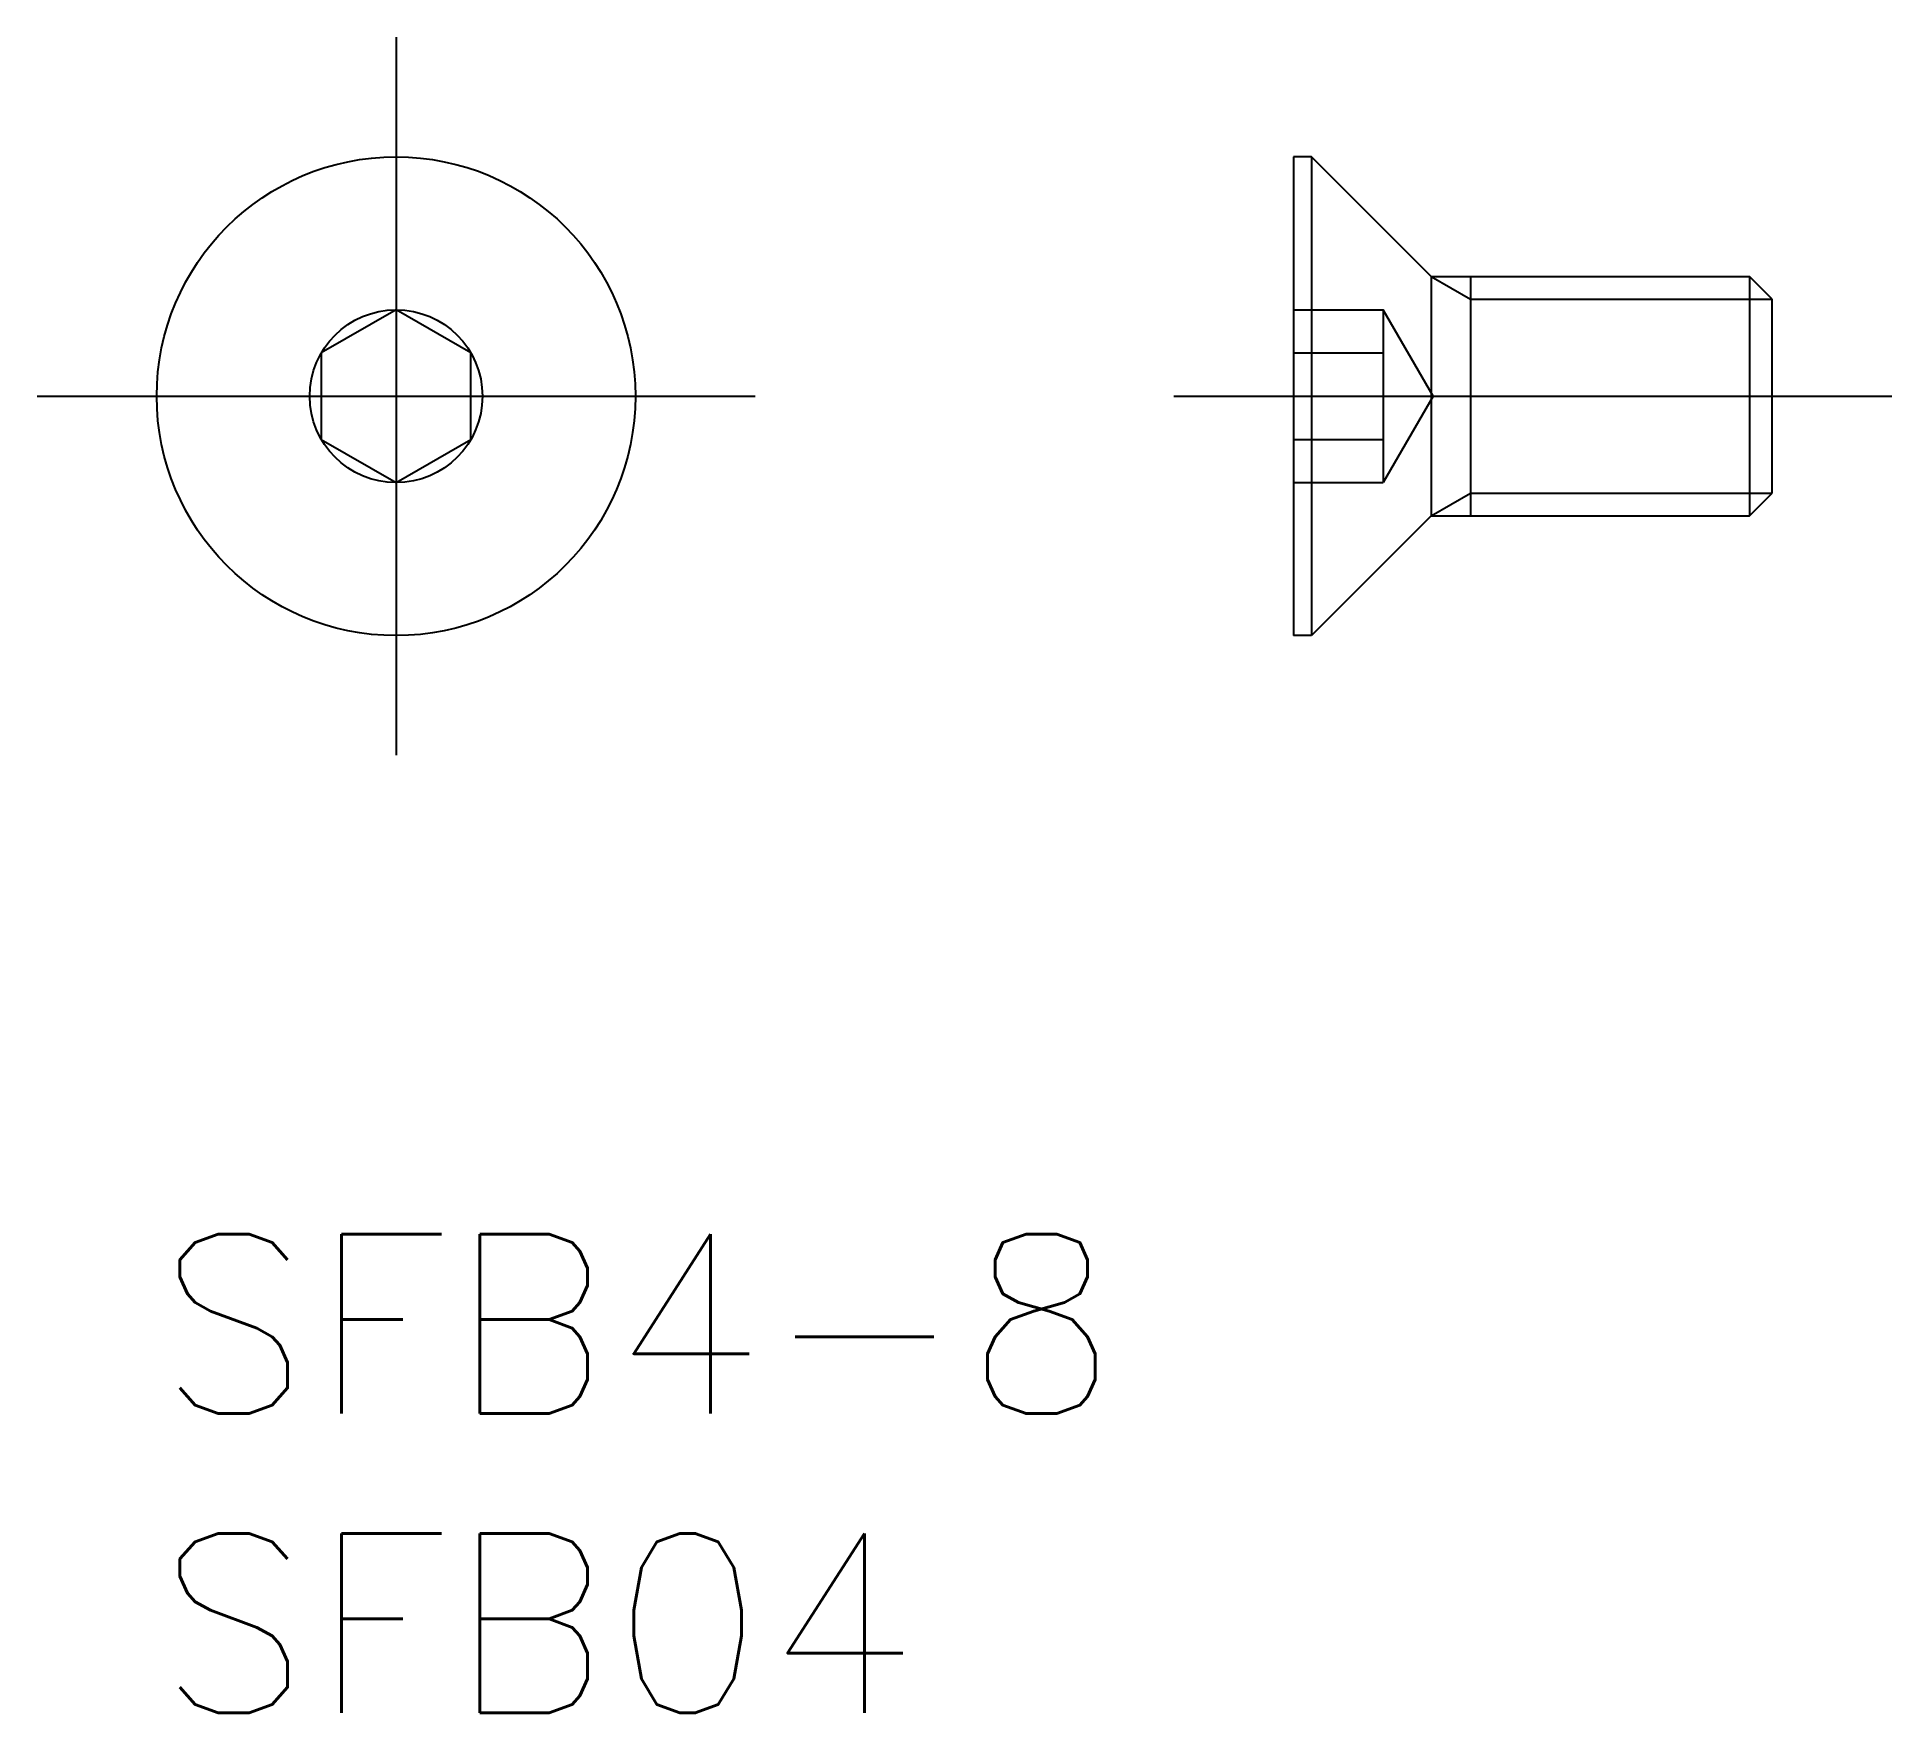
# Model space of a CAD drawing. Extents: x -2 to 29, y -8 to 20.
import ezdxf

# ---------------------------------------------------------------- set-up
doc = ezdxf.new("R2010")
doc.units = 0
doc.header["$LTSCALE"] = 0.5
doc.linetypes.add('CENTER', pattern=[50.8, 31.75, -6.35, 6.35, -6.35])
doc.linetypes.add('DASHED', pattern=[19.05, 12.7, -6.35])
for name, color, linetype in [('MSM_CENTER', 1, 'CENTER'), ('MSM_CONTINUOUS', 7, 'CONTINUOUS'), ('MSM_DASHED', 4, 'DASHED'), ('MSM_NARROW', 5, 'CONTINUOUS'), ('MSM_PART_NUMBER', 7, 'CONTINUOUS')]:
    doc.layers.add(name, color=color, linetype=linetype)
doc.styles.get("Standard").update_dxf_attribs({"font": 'txt.shx', "height": 1, "bigfont": 'bigfont.shx'})

# ---------------------------------------------------------------- blocks, each defined once
blk = doc.blocks.new('*U3')
at = {"layer": 'MSM_PART_NUMBER'}
blk.add_text('SFB4-8', height=3, dxfattribs=at).set_placement((0, -3))
blk = doc.blocks.new('*U4')
at = {"layer": 'MSM_PART_NUMBER'}
blk.add_text('SFB04', height=3, dxfattribs=at).set_placement((0, -8))

msp = doc.modelspace()

# ---------------------------------------------------------------- linework, layer by layer
at = {"layer": 'MSM_CENTER'}
for p, q in [((4, 20), (4, 8)), ((-2, 14), (10, 14)), ((17, 14), (29, 14))]:
    msp.add_line(p, q, dxfattribs=at)
at = {"layer": 'MSM_CONTINUOUS'}
for p, q in [((19, 18), (19, 10)), ((19.3, 18), (19, 18)), ((21.3, 16), (19.3, 18)), ((19.3, 18), (19.3, 10)), ((21.3, 16), (26.621, 16)), ((21.3, 16), (21.3, 12)), ((21.956, 16), (21.956, 12)), ((27, 15.621), (26.621, 16)), ((26.621, 16), (26.621, 12)), ((27, 12.379), (27, 15.621)), ((4, 15.443), (2.75, 14.722)), ((5.25, 14.722), (4, 15.443)), ((2.75, 14.722), (2.75, 13.278)), ((5.25, 13.278), (5.25, 14.722)), ((2.75, 13.278), (4, 12.557)), ((4, 12.557), (5.25, 13.278)), ((26.621, 12), (27, 12.379)), ((21.3, 12), (19.3, 10)), ((21.3, 12), (26.621, 12)), ((19.3, 10), (19, 10))]:
    msp.add_line(p, q, dxfattribs=at)
for radius in [4, 1.443]:
    msp.add_circle((4, 14), radius, dxfattribs=at)
at = {"layer": 'MSM_DASHED'}
for p, q in [((19, 15.443), (20.5, 15.443)), ((20.5, 15.443), (20.5, 12.557)), ((21.333, 14), (20.5, 15.443)), ((19, 14.722), (20.5, 14.722)), ((21.333, 14), (20.5, 12.557)), ((19, 13.278), (20.5, 13.278)), ((19, 12.557), (20.5, 12.557))]:
    msp.add_line(p, q, dxfattribs=at)
at = {"layer": 'MSM_NARROW'}
for p, q in [((21.3, 16), (21.956, 15.621)), ((21.956, 15.621), (27, 15.621)), ((21.3, 12), (21.956, 12.379)), ((21.956, 12.379), (27, 12.379))]:
    msp.add_line(p, q, dxfattribs=at)

# ---------------------------------------------------------------- block references
at = {"layer": 'MSM_CONTINUOUS'}
for name in ['*U3', '*U4']:
    msp.add_blockref(name, (0, 0), dxfattribs=at)

doc.saveas('drawing.dxf')
